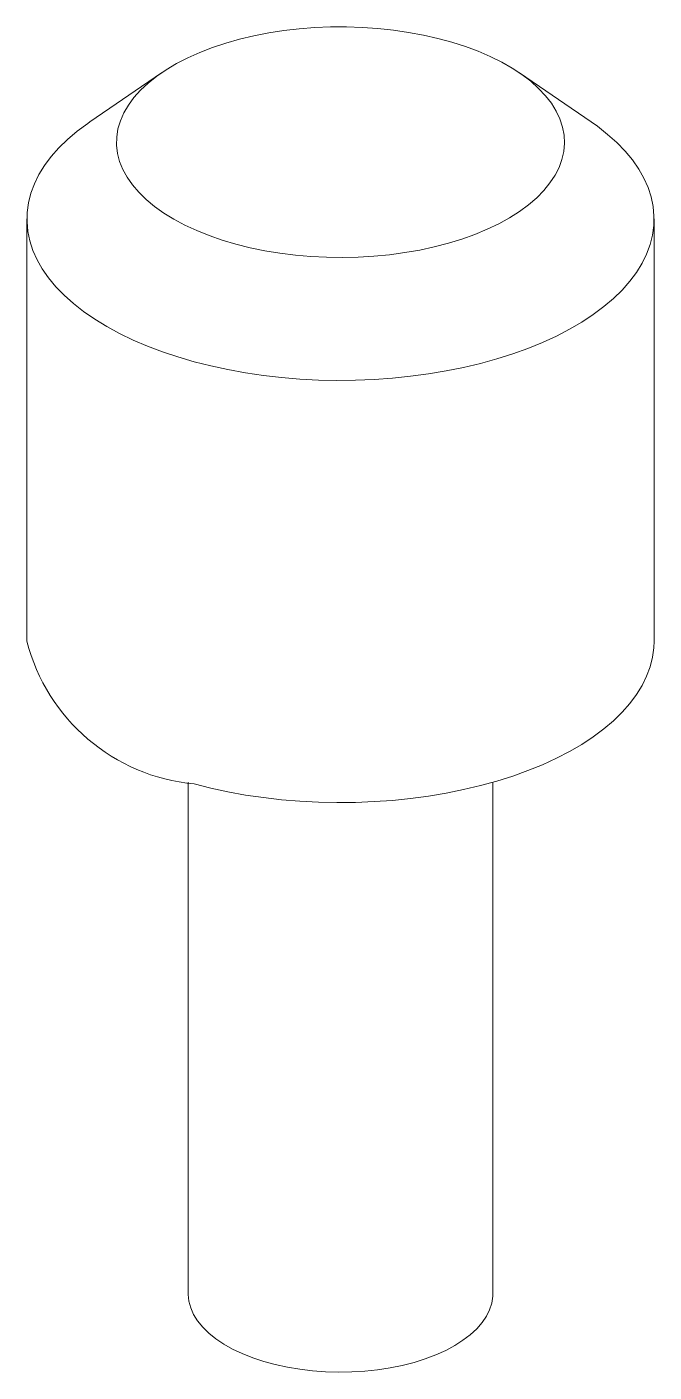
# Paper-space layout '_Trimetric' of a CAD drawing. Header units: millimetres. Extents: x -3.5 to 3.5, y -8.2 to 6.9.
import ezdxf

# ---------------------------------------------------------------- set-up
doc = ezdxf.new("R2010")
doc.units = ezdxf.units.MM

psp = doc.layouts.new('_Trimetric')

# ---------------------------------------------------------------- linework, layer by layer
at = {"color": 7, "linetype": 'Continuous', "lineweight": 15}
for p, q in [((-1.998, 6.345), (-2.798, 5.798)), ((2.798, 5.798), (1.998, 6.345)), ((-3.5, 4.714), (-3.5, 0)), ((3.5, 0), (3.5, 4.714)), ((-1.7, -1.576), (-1.7, -7.286)), ((1.7, -7.286), (1.7, -1.576))]:
    psp.add_line(p, q, dxfattribs=at)
at = {"color": 7, "linetype": 'Continuous', "lineweight": 15, "flags": 128}
for points in [[(-1.167, 4.433), (-1.008, 4.393), (-0.844, 4.36), (-0.676, 4.332), (-0.504, 4.31), (-0.33, 4.295), (-0.155, 4.286), (0.022, 4.284), (0.198, 4.288), (0.373, 4.298), (0.547, 4.315), (0.717, 4.338), (0.884, 4.367), (1.047, 4.402), (1.205, 4.443), (1.356, 4.49), (1.501, 4.542), (1.638, 4.599), (1.767, 4.661), (1.888, 4.727), (1.999, 4.798), (2.1, 4.873), (2.19, 4.951), (2.27, 5.032), (2.338, 5.116), (2.395, 5.202), (2.439, 5.29), (2.472, 5.379), (2.492, 5.469), (2.5, 5.56), (2.495, 5.651), (2.478, 5.741), (2.449, 5.831), (2.407, 5.919), (2.354, 6.006), (2.288, 6.09), (2.211, 6.172), (2.124, 6.251), (2.025, 6.326), (1.917, 6.398), (1.799, 6.466), (1.672, 6.529), (1.537, 6.587), (1.394, 6.64), (1.244, 6.688), (1.088, 6.731), (0.926, 6.767), (0.76, 6.798), (0.591, 6.823), (0.418, 6.841), (0.243, 6.853), (0.067, 6.859), (-0.11, 6.858), (-0.286, 6.851), (-0.46, 6.837), (-0.632, 6.817), (-0.801, 6.791), (-0.966, 6.759), (-1.127, 6.721), (-1.281, 6.677), (-1.43, 6.628), (-1.571, 6.573), (-1.704, 6.514), (-1.829, 6.45), (-1.944, 6.381), (-2.05, 6.308), (-2.146, 6.232), (-2.231, 6.152), (-2.305, 6.07), (-2.368, 5.985), (-2.418, 5.898), (-2.457, 5.809), (-2.484, 5.719), (-2.498, 5.629), (-2.499, 5.538), (-2.488, 5.447), (-2.465, 5.357), (-2.429, 5.268), (-2.382, 5.18), (-2.322, 5.095), (-2.251, 5.012), (-2.169, 4.931), (-2.076, 4.854), (-1.972, 4.78), (-1.859, 4.711), (-1.737, 4.645), (-1.605, 4.585), (-1.466, 4.529), (-1.32, 4.478), (-1.167, 4.433)], [(-1.633, 3.12), (-1.814, 3.173), (-1.988, 3.231), (-2.155, 3.294), (-2.315, 3.362), (-2.466, 3.435), (-2.609, 3.513), (-2.743, 3.595), (-2.867, 3.68), (-2.981, 3.769), (-3.084, 3.862), (-3.177, 3.958), (-3.258, 4.056), (-3.328, 4.157), (-3.386, 4.259), (-3.433, 4.363), (-3.467, 4.469), (-3.489, 4.575), (-3.499, 4.681), (-3.497, 4.788), (-3.482, 4.895), (-3.456, 5.001), (-3.417, 5.106), (-3.366, 5.209), (-3.303, 5.311), (-3.228, 5.411), (-3.143, 5.508), (-3.046, 5.603), (-2.938, 5.694), (-2.82, 5.782), (-2.798, 5.798)], [(2.798, 5.798), (2.867, 5.749), (2.981, 5.659), (3.084, 5.567), (3.177, 5.471), (3.258, 5.373), (3.328, 5.272), (3.386, 5.17), (3.433, 5.066), (3.467, 4.96), (3.489, 4.854), (3.499, 4.747), (3.497, 4.641), (3.482, 4.534), (3.456, 4.428), (3.417, 4.323), (3.366, 4.22), (3.303, 4.118), (3.228, 4.018), (3.143, 3.921), (3.046, 3.826), (2.938, 3.735), (2.82, 3.647), (2.693, 3.563), (2.555, 3.483), (2.409, 3.407), (2.255, 3.336), (2.092, 3.269), (1.922, 3.208), (1.746, 3.152), (1.563, 3.101), (1.374, 3.057), (1.181, 3.018), (0.984, 2.985), (0.783, 2.958), (0.58, 2.937), (0.374, 2.922), (0.168, 2.914), (-0.04, 2.912), (-0.247, 2.916), (-0.453, 2.927), (-0.658, 2.944), (-0.861, 2.967), (-1.06, 2.996), (-1.256, 3.032), (-1.447, 3.073), (-1.633, 3.12)], [(-1.633, -1.594), (-1.447, -1.641), (-1.256, -1.683), (-1.06, -1.718), (-0.861, -1.747), (-0.658, -1.77), (-0.453, -1.787), (-0.247, -1.798), (-0.04, -1.803), (0.168, -1.801), (0.374, -1.792), (0.58, -1.778), (0.783, -1.757), (0.984, -1.73), (1.181, -1.697), (1.374, -1.658), (1.563, -1.613), (1.746, -1.562), (1.922, -1.506), (2.092, -1.445), (2.255, -1.379), (2.409, -1.308), (2.555, -1.232), (2.693, -1.152), (2.82, -1.067), (2.938, -0.98), (3.046, -0.888), (3.143, -0.794), (3.228, -0.696), (3.303, -0.597), (3.366, -0.495), (3.417, -0.391), (3.456, -0.286), (3.482, -0.18), (3.497, -0.074), (3.5, 0)], [(1.7, -7.286), (1.699, -7.315), (1.688, -7.391), (1.664, -7.465), (1.628, -7.538), (1.58, -7.609), (1.52, -7.678), (1.449, -7.744), (1.367, -7.806), (1.276, -7.865), (1.174, -7.919), (1.064, -7.969), (0.946, -8.013), (0.821, -8.053), (0.69, -8.086), (0.554, -8.114), (0.414, -8.135), (0.271, -8.15), (0.126, -8.159), (-0.021, -8.161), (-0.167, -8.157), (-0.312, -8.147), (-0.454, -8.13), (-0.593, -8.106), (-0.728, -8.077), (-0.857, -8.042), (-0.98, -8.001), (-1.096, -7.955), (-1.204, -7.904), (-1.303, -7.849), (-1.392, -7.789), (-1.47, -7.725), (-1.538, -7.659), (-1.595, -7.589), (-1.64, -7.517), (-1.672, -7.444), (-1.692, -7.369), (-1.7, -7.294), (-1.7, -7.286)]]:
    psp.add_lwpolyline(points, dxfattribs=at)
at = {"color": 7, "linetype": 'Continuous', "lineweight": 15}
psp.add_arc((-1.433, 0.53), 2.134, 194.3819, 264.6152, dxfattribs=at)

doc.saveas('drawing.dxf')
